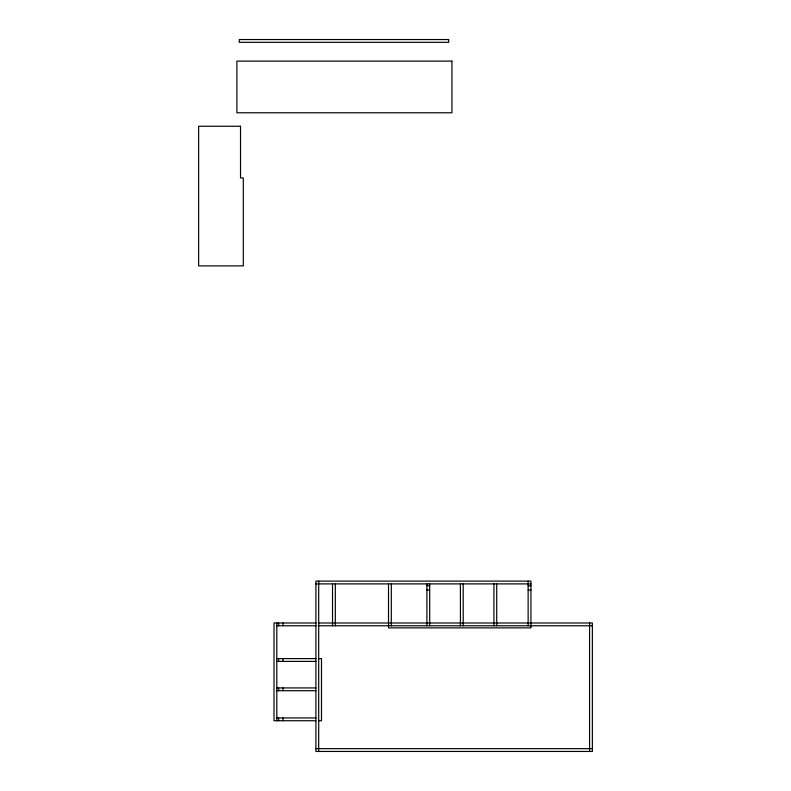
<?xml version="1.0" encoding="UTF-8"?>
<svg xmlns="http://www.w3.org/2000/svg" width="791" height="791" viewBox="0 0 791 791"><rect width="100%" height="100%" fill="white"/><g stroke="black" fill="none" stroke-linecap="round" stroke-linejoin="round"><path stroke-width="1.19" d="M315.906 583.896L530.929 583.896M426.913 585.706L429.701 585.706M528.141 585.706L530.929 585.706M426.913 590.027L429.701 590.027M528.141 590.027L530.929 590.027M316.212 622.992L274.012 622.992L274.012 720.73L315.906 720.73M318.377 622.992L592.37 622.992L592.37 751.45L315.906 751.45L315.906 581.108L530.929 581.108L530.929 627.876L388.51 627.876L388.51 583.896M276.81 625.78L316.212 625.78M318.377 625.78L592.37 625.78M276.81 658.596L315.906 658.596M318.694 658.596L321.492 658.596L321.492 720.73L318.694 720.73M276.81 661.395L315.906 661.395M276.81 687.923L315.906 687.923M276.81 690.711L315.906 690.711M276.81 717.941L315.906 717.941M315.906 748.662L592.37 748.662M589.572 622.992L589.572 751.45M528.141 581.108L528.141 625.78M496.718 583.896L496.718 625.78M493.93 583.896L493.93 625.78M463.19 583.896L463.21 625.78M460.402 583.896L460.421 625.78M429.681 583.896L429.701 625.78M426.893 583.896L426.913 625.78M391.308 583.896L391.308 625.78M335.315 583.896L335.315 625.78M332.517 583.896L332.517 625.78M318.694 581.108L318.694 751.45M282.941 622.992L282.941 625.78M282.941 658.596L282.941 661.395M282.941 687.923L282.941 690.711M282.941 717.941L282.941 720.73M278.62 622.992L278.62 625.78M278.62 658.596L278.62 661.395M278.62 687.923L278.62 690.711M278.62 717.941L278.62 720.73M276.81 622.992L276.81 720.73M448.665 39.55L239.228 39.55L239.228 42.338L448.665 42.338L448.665 39.55M451.928 61.115L236.904 61.115L236.904 112.777L451.928 112.777L451.928 61.115M240.523 126.253L198.63 126.253L198.63 265.885L243.312 265.885L243.312 177.916L240.523 177.916L240.523 126.253"/></g></svg>
